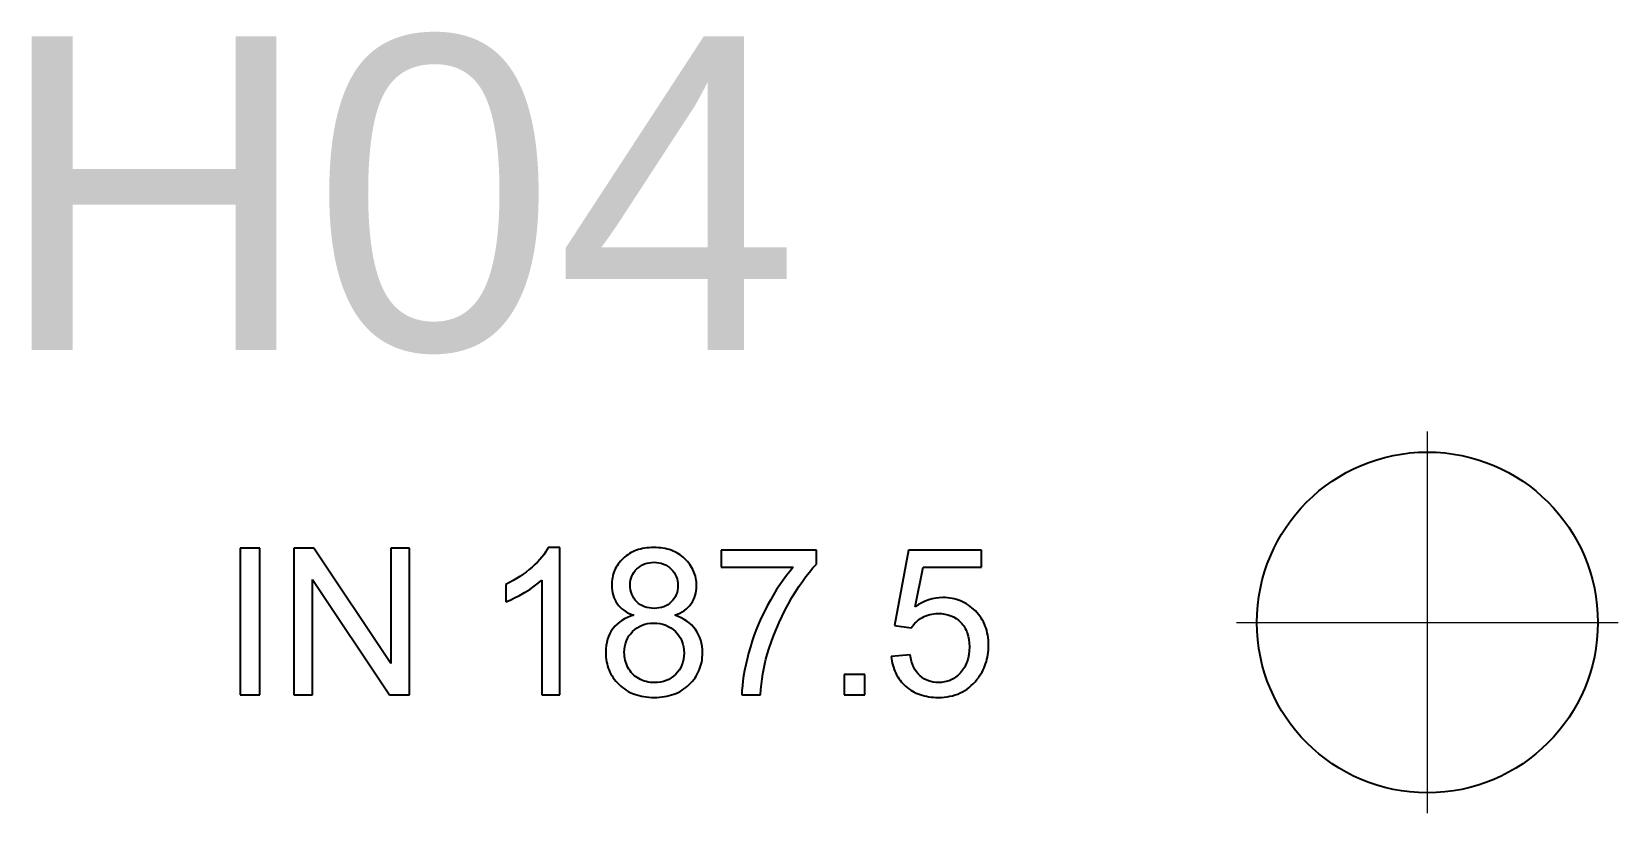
# Model space of a CAD drawing. Header units: millimetres. Extents: x 40 to 1360, y 134 to 546.
# Drawn here: x 313.45 to 336.73, y 451.63 to 463.09 of the extents above; entities that cross this region are included whole.
import ezdxf

# ---------------------------------------------------------------- set-up
doc = ezdxf.new("R2010")
doc.units = ezdxf.units.MM
doc.layers.add('ANNOTATIONS', color=7, linetype='CONTINUOUS', lineweight=18)
doc.layers.add('VISIBLE', color=7, linetype='CONTINUOUS', lineweight=25)
doc.styles.add('CJK', font='Arial Unicode.ttf')

msp = doc.modelspace()

# ---------------------------------------------------------------- linework, layer by layer
at = {"layer": 'ANNOTATIONS'}
for p, q in [((333.92538, 451.62538), (333.92538, 457.22538)), ((331.12538, 454.42538), (336.72538, 454.42538))]:
    msp.add_line(p, q, dxfattribs=at)
at = {"layer": 'VISIBLE'}
for p, q in [((316.51176, 455.51656), (316.51176, 453.36212)), ((316.79686, 455.51656), (316.51176, 455.51656)), ((316.79686, 453.36212), (316.79686, 455.51656)), ((317.29653, 455.51656), (317.29653, 453.36212)), ((317.58898, 455.51656), (317.29653, 455.51656)), ((318.72057, 453.82504), (317.58898, 455.51656)), ((318.72057, 455.51656), (318.72057, 453.82504)), ((318.99392, 455.51656), (318.72057, 455.51656)), ((318.99392, 453.36212), (318.99392, 455.51656)), ((320.98726, 455.45502), (320.96241, 455.41943)), ((321.00907, 455.49034), (320.98726, 455.45502)), ((321.02786, 455.52538), (321.00907, 455.49034)), ((321.19833, 455.52538), (321.02786, 455.52538)), ((321.19833, 453.36212), (321.19833, 455.52538)), ((322.27105, 455.46281), (322.24513, 455.44967)), ((322.29785, 455.47469), (322.27105, 455.46281)), ((322.32552, 455.48533), (322.29785, 455.47469)), ((322.35406, 455.49472), (322.32552, 455.48533)), ((322.38348, 455.50285), (322.35406, 455.49472)), ((322.41376, 455.50974), (322.38348, 455.50285)), ((322.44492, 455.51537), (322.41376, 455.50974)), ((322.47696, 455.51975), (322.44492, 455.51537)), ((322.50986, 455.52288), (322.47696, 455.51975)), ((322.54364, 455.52475), (322.50986, 455.52288)), ((322.57829, 455.52538), (322.54364, 455.52475)), ((322.61313, 455.52474), (322.57829, 455.52538)), ((322.64711, 455.52282), (322.61313, 455.52474)), ((322.68023, 455.51962), (322.64711, 455.52282)), ((322.71248, 455.51514), (322.68023, 455.51962)), ((322.74388, 455.50938), (322.71248, 455.51514)), ((322.77441, 455.50234), (322.74388, 455.50938)), ((322.80409, 455.49401), (322.77441, 455.50234)), ((322.8329, 455.48441), (322.80409, 455.49401)), ((322.86085, 455.47353), (322.8329, 455.48441)), ((322.88794, 455.46137), (322.86085, 455.47353)), ((322.91417, 455.44793), (322.88794, 455.46137)), ((323.56733, 455.48864), (323.56733, 455.2344)), ((324.96199, 455.48864), (323.56733, 455.48864)), ((324.96199, 455.28289), (324.96199, 455.48864)), ((326.3155, 455.48717), (326.10681, 454.38056)), ((327.38684, 455.48717), (326.3155, 455.48717)), ((327.38684, 455.2344), (327.38684, 455.48717)), ((320.79272, 455.23734), (320.75033, 455.20092)), ((320.83272, 455.27431), (320.79272, 455.23734)), ((320.86969, 455.311), (320.83272, 455.27431)), ((320.90363, 455.34742), (320.86969, 455.311)), ((320.93454, 455.38356), (320.90363, 455.34742)), ((320.96241, 455.41943), (320.93454, 455.38356)), ((322.0256, 455.23451), (322.01306, 455.21068)), ((322.03947, 455.25776), (322.0256, 455.23451)), ((322.05465, 455.28041), (322.03947, 455.25776)), ((322.07116, 455.30249), (322.05465, 455.28041)), ((322.08898, 455.32397), (322.07116, 455.30249)), ((322.10813, 455.34488), (322.08898, 455.32397)), ((322.12859, 455.36519), (322.10813, 455.34488)), ((322.15015, 455.38459), (322.12859, 455.36519)), ((322.17259, 455.40274), (322.15015, 455.38459)), ((322.19589, 455.41963), (322.17259, 455.40274)), ((322.22007, 455.43527), (322.19589, 455.41963)), ((322.24513, 455.44967), (322.22007, 455.43527)), ((322.32993, 455.21088), (322.35571, 455.23362)), ((322.35571, 455.23362), (322.38311, 455.25332)), ((322.38311, 455.25332), (322.41211, 455.26999)), ((322.41211, 455.26999), (322.44272, 455.28363)), ((322.44272, 455.28363), (322.47494, 455.29424)), ((322.47494, 455.29424), (322.50876, 455.30182)), ((322.50876, 455.30182), (322.54419, 455.30636)), ((322.54419, 455.30636), (322.58123, 455.30788)), ((322.58123, 455.30788), (322.61793, 455.30633)), ((322.61793, 455.30633), (322.6531, 455.30168)), ((322.6531, 455.30168), (322.68673, 455.29393)), ((322.68673, 455.29393), (322.71882, 455.28308)), ((322.71882, 455.28308), (322.74937, 455.26913)), ((322.74937, 455.26913), (322.77839, 455.25208)), ((322.77839, 455.25208), (322.80586, 455.23193)), ((322.80586, 455.23193), (322.8318, 455.20868)), ((322.93954, 455.43321), (322.91417, 455.44793)), ((322.96404, 455.4172), (322.93954, 455.43321)), ((322.98769, 455.39992), (322.96404, 455.4172)), ((323.01047, 455.38136), (322.98769, 455.39992)), ((323.0324, 455.36152), (323.01047, 455.38136)), ((323.05322, 455.34076), (323.0324, 455.36152)), ((323.0727, 455.31944), (323.05322, 455.34076)), ((323.09083, 455.29756), (323.0727, 455.31944)), ((323.10762, 455.27513), (323.09083, 455.29756)), ((323.12307, 455.25214), (323.10762, 455.27513)), ((323.13718, 455.2286), (323.12307, 455.25214)), ((323.14994, 455.2045), (323.13718, 455.2286)), ((323.56733, 455.2344), (324.62251, 455.2344)), ((324.62251, 455.2344), (324.57253, 455.17544)), ((324.85935, 455.16441), (324.91061, 455.2259)), ((324.91061, 455.2259), (324.96199, 455.28289)), ((326.41102, 454.65537), (326.52712, 455.2344)), ((326.52712, 455.2344), (327.38684, 455.2344)), ((317.56987, 455.0551), (318.70147, 453.36212)), ((317.56987, 453.36212), (317.56987, 455.0551)), ((320.45935, 455.01134), (320.40474, 454.98456)), ((320.51221, 455.03949), (320.45935, 455.01134)), ((320.56332, 455.06902), (320.51221, 455.03949)), ((320.61269, 455.09993), (320.56332, 455.06902)), ((320.66032, 455.13221), (320.61269, 455.09993)), ((320.7062, 455.16588), (320.66032, 455.13221)), ((320.75033, 455.20092), (320.7062, 455.16588)), ((320.8234, 454.95664), (320.88232, 455.0022)), ((320.88232, 455.0022), (320.90899, 455.02498)), ((320.90899, 455.02498), (320.9338, 455.04776)), ((320.9338, 455.04776), (320.9338, 453.36212)), ((321.96025, 454.99897), (321.95959, 454.96987)), ((321.96223, 455.02748), (321.96025, 454.99897)), ((321.96553, 455.05541), (321.96223, 455.02748)), ((321.97015, 455.08275), (321.96553, 455.05541)), ((321.97609, 455.10951), (321.97015, 455.08275)), ((321.98335, 455.13568), (321.97609, 455.10951)), ((321.99193, 455.16127), (321.98335, 455.13568)), ((322.00184, 455.18627), (321.99193, 455.16127)), ((322.01306, 455.21068), (322.00184, 455.18627)), ((322.22999, 454.97869), (322.23155, 455.01189)), ((322.23155, 455.01189), (322.23624, 455.0439)), ((322.23624, 455.0439), (322.24405, 455.07471)), ((322.24405, 455.07471), (322.25498, 455.10434)), ((322.25498, 455.10434), (322.26903, 455.13276)), ((322.26903, 455.13276), (322.28621, 455.16)), ((322.28621, 455.16), (322.3065, 455.18604)), ((322.3065, 455.18604), (322.32993, 455.21088)), ((322.8318, 455.20868), (322.85539, 455.18316)), ((322.85539, 455.18316), (322.87584, 455.15619)), ((322.87584, 455.15619), (322.89314, 455.12777)), ((322.89314, 455.12777), (322.9073, 455.09791)), ((322.9073, 455.09791), (322.91831, 455.0666)), ((322.91831, 455.0666), (322.92617, 455.03384)), ((322.92617, 455.03384), (322.93089, 454.99964)), ((322.93089, 454.99964), (322.93246, 454.96399)), ((323.16136, 455.17984), (323.14994, 455.2045)), ((323.17143, 455.15462), (323.16136, 455.17984)), ((323.18016, 455.12885), (323.17143, 455.15462)), ((323.18755, 455.10252), (323.18016, 455.12885)), ((323.1936, 455.07563), (323.18755, 455.10252)), ((323.1983, 455.04819), (323.1936, 455.07563)), ((323.20166, 455.02019), (323.1983, 455.04819)), ((323.20367, 454.99163), (323.20166, 455.02019)), ((323.20434, 454.96252), (323.20367, 454.99163)), ((324.47471, 455.04768), (324.42687, 454.97887)), ((324.52327, 455.1132), (324.47471, 455.04768)), ((324.57253, 455.17544), (324.52327, 455.1132)), ((324.70624, 454.95292), (324.75716, 455.02792)), ((324.75716, 455.02792), (324.8082, 455.09841)), ((324.8082, 455.09841), (324.85935, 455.16441)), ((320.40474, 454.98456), (320.40474, 454.72885)), ((320.40474, 454.72885), (320.46844, 454.75448)), ((320.46844, 454.75448), (320.53609, 454.7858)), ((320.53609, 454.7858), (320.60769, 454.82282)), ((320.60769, 454.82282), (320.68323, 454.86553)), ((320.68323, 454.86553), (320.75703, 454.91108)), ((320.75703, 454.91108), (320.8234, 454.95664)), ((321.95959, 454.96987), (321.96083, 454.93161)), ((321.96083, 454.93161), (321.96455, 454.89473)), ((321.96455, 454.89473), (321.97075, 454.85923)), ((321.97075, 454.85923), (321.97943, 454.82511)), ((321.97943, 454.82511), (321.99059, 454.79237)), ((321.99059, 454.79237), (322.00423, 454.761)), ((322.00423, 454.761), (322.02034, 454.73101)), ((322.23153, 454.94135), (322.22999, 454.97869)), ((322.23615, 454.90576), (322.23153, 454.94135)), ((322.24384, 454.87191), (322.23615, 454.90576)), ((322.25461, 454.83981), (322.24384, 454.87191)), ((322.26846, 454.80945), (322.25461, 454.83981)), ((322.28538, 454.78084), (322.26846, 454.80945)), ((322.30538, 454.75397), (322.28538, 454.78084)), ((322.32846, 454.72885), (322.30538, 454.75397)), ((322.85764, 454.75286), (322.83474, 454.72812)), ((322.87749, 454.77896), (322.85764, 454.75286)), ((322.89429, 454.80641), (322.87749, 454.77896)), ((322.90803, 454.83522), (322.89429, 454.80641)), ((322.91872, 454.86538), (322.90803, 454.83522)), ((322.92636, 454.89689), (322.91872, 454.86538)), ((322.93094, 454.92976), (322.92636, 454.89689)), ((322.93246, 454.96399), (322.93094, 454.92976)), ((323.14415, 454.73001), (323.16012, 454.75958)), ((323.16012, 454.75958), (323.17363, 454.79036)), ((323.17363, 454.79036), (323.18469, 454.82236)), ((323.18469, 454.82236), (323.19329, 454.85557)), ((323.19329, 454.85557), (323.19943, 454.89)), ((323.19943, 454.89), (323.20311, 454.92565)), ((323.20311, 454.92565), (323.20434, 454.96252)), ((324.33332, 454.8314), (324.28761, 454.75274)), ((324.37974, 454.90678), (324.33332, 454.8314)), ((324.42687, 454.97887), (324.37974, 454.90678)), ((324.55417, 454.70093), (324.60475, 454.78943)), ((324.60475, 454.78943), (324.65544, 454.87342)), ((324.65544, 454.87342), (324.70624, 454.95292)), ((326.60979, 454.75677), (326.5592, 454.73776)), ((326.66097, 454.77156), (326.60979, 454.75677)), ((326.71275, 454.78213), (326.66097, 454.77156)), ((326.76513, 454.78846), (326.71275, 454.78213)), ((326.8181, 454.79058), (326.76513, 454.78846)), ((326.85303, 454.78981), (326.8181, 454.79058)), ((326.88727, 454.78752), (326.85303, 454.78981)), ((326.92081, 454.7837), (326.88727, 454.78752)), ((326.95367, 454.77836), (326.92081, 454.7837)), ((326.98584, 454.77149), (326.95367, 454.77836)), ((327.01733, 454.76309), (326.98584, 454.77149)), ((327.04812, 454.75316), (327.01733, 454.76309)), ((327.07822, 454.74171), (327.04812, 454.75316)), ((322.02034, 454.73101), (322.03894, 454.7024)), ((322.03894, 454.7024), (322.06012, 454.67528)), ((322.06012, 454.67528), (322.08395, 454.64977)), ((322.08395, 454.64977), (322.11045, 454.62587)), ((322.11045, 454.62587), (322.13961, 454.60357)), ((322.13961, 454.60357), (322.17144, 454.58288)), ((322.17144, 454.58288), (322.20593, 454.5638)), ((322.20593, 454.5638), (322.24308, 454.54632)), ((322.2829, 454.53046), (322.23508, 454.51618)), ((322.24308, 454.54632), (322.2829, 454.53046)), ((322.35399, 454.70612), (322.32846, 454.72885)), ((322.38136, 454.68642), (322.35399, 454.70612)), ((322.41057, 454.66975), (322.38136, 454.68642)), ((322.44162, 454.65611), (322.41057, 454.66975)), ((322.4745, 454.6455), (322.44162, 454.65611)), ((322.50922, 454.63792), (322.4745, 454.6455)), ((322.54577, 454.63337), (322.50922, 454.63792)), ((322.58417, 454.63186), (322.54577, 454.63337)), ((322.62152, 454.63336), (322.58417, 454.63186)), ((322.65714, 454.63787), (322.62152, 454.63336)), ((322.69105, 454.64539), (322.65714, 454.63787)), ((322.72323, 454.65592), (322.69105, 454.64539)), ((322.75369, 454.66946), (322.72323, 454.65592)), ((322.78243, 454.686), (322.75369, 454.66946)), ((322.80944, 454.70556), (322.78243, 454.686)), ((322.83474, 454.72812), (322.80944, 454.70556)), ((322.88691, 454.53046), (322.92568, 454.54631)), ((322.93503, 454.51305), (322.88691, 454.53046)), ((322.92568, 454.54631), (322.9619, 454.56375)), ((322.9619, 454.56375), (322.99558, 454.58278)), ((322.99558, 454.58278), (323.0267, 454.60338)), ((323.0267, 454.60338), (323.05528, 454.62558)), ((323.05528, 454.62558), (323.08131, 454.64936)), ((323.08131, 454.64936), (323.10479, 454.67472)), ((323.10479, 454.67472), (323.12572, 454.70166)), ((323.12572, 454.70166), (323.14415, 454.73001)), ((324.19928, 454.58682), (324.15853, 454.50203)), ((324.24262, 454.6708), (324.19928, 454.58682)), ((324.28761, 454.75274), (324.24262, 454.6708)), ((324.45888, 454.51815), (324.50509, 454.60986)), ((324.50509, 454.60986), (324.55417, 454.70093)), ((326.45982, 454.68706), (326.41102, 454.65537)), ((326.50921, 454.71452), (326.45982, 454.68706)), ((326.5592, 454.73776), (326.50921, 454.71452)), ((326.54294, 454.51246), (326.56983, 454.52426)), ((326.56983, 454.52426), (326.5975, 454.53423)), ((326.5975, 454.53423), (326.62595, 454.5424)), ((326.62595, 454.5424), (326.65518, 454.54875)), ((326.65518, 454.54875), (326.6852, 454.55328)), ((326.6852, 454.55328), (326.71599, 454.556)), ((326.71599, 454.556), (326.74756, 454.55691)), ((326.74756, 454.55691), (326.79777, 454.55486)), ((326.79777, 454.55486), (326.84552, 454.54873)), ((326.84552, 454.54873), (326.89081, 454.53852)), ((326.89081, 454.53852), (326.93365, 454.52421)), ((326.93365, 454.52421), (326.97403, 454.50582)), ((327.10764, 454.72873), (327.07822, 454.74171)), ((327.13636, 454.71423), (327.10764, 454.72873)), ((327.1644, 454.69819), (327.13636, 454.71423)), ((327.19175, 454.68063), (327.1644, 454.69819)), ((327.21841, 454.66154), (327.19175, 454.68063)), ((327.24438, 454.64093), (327.21841, 454.66154)), ((327.26966, 454.61879), (327.24438, 454.64093)), ((327.29426, 454.59512), (327.26966, 454.61879)), ((327.31775, 454.57025), (327.29426, 454.59512)), ((327.33972, 454.54451), (327.31775, 454.57025)), ((327.36018, 454.5179), (327.33972, 454.54451)), ((321.95445, 454.30068), (321.93281, 454.26202)), ((321.97943, 454.3372), (321.95445, 454.30068)), ((322.00747, 454.37124), (321.97943, 454.3372)), ((322.03835, 454.40246), (322.00747, 454.37124)), ((322.07205, 454.43086), (322.03835, 454.40246)), ((322.10857, 454.45642), (322.07205, 454.43086)), ((322.14791, 454.47917), (322.10857, 454.45642)), ((322.19008, 454.49909), (322.14791, 454.47917)), ((322.23508, 454.51618), (322.19008, 454.49909)), ((322.23871, 454.26055), (322.26747, 454.29238)), ((322.26747, 454.29238), (322.29915, 454.32131)), ((322.29915, 454.32131), (322.33282, 454.34639)), ((322.33282, 454.34639), (322.36849, 454.3676)), ((322.36849, 454.3676), (322.40616, 454.38496)), ((322.40616, 454.38496), (322.44583, 454.39847)), ((322.44583, 454.39847), (322.4875, 454.40811)), ((322.4875, 454.40811), (322.53116, 454.4139)), ((322.53116, 454.4139), (322.57682, 454.41583)), ((322.57682, 454.41583), (322.62358, 454.41387)), ((322.62358, 454.41387), (322.66835, 454.40802)), ((322.66835, 454.40802), (322.71112, 454.39826)), ((322.71112, 454.39826), (322.75189, 454.3846)), ((322.75189, 454.3846), (322.79066, 454.36703)), ((322.79066, 454.36703), (322.82743, 454.34556)), ((322.82743, 454.34556), (322.86221, 454.32019)), ((322.86221, 454.32019), (322.89499, 454.29091)), ((322.89499, 454.29091), (322.92478, 454.25865)), ((322.98018, 454.49316), (322.93503, 454.51305)), ((323.02237, 454.4708), (322.98018, 454.49316)), ((323.06161, 454.44595), (323.02237, 454.4708)), ((323.09788, 454.41863), (323.06161, 454.44595)), ((323.13118, 454.38882), (323.09788, 454.41863)), ((323.16153, 454.35654), (323.13118, 454.38882)), ((323.18891, 454.32177), (323.16153, 454.35654)), ((323.21319, 454.28489), (323.18891, 454.32177)), ((324.08482, 454.33004), (324.05186, 454.24284)), ((324.12038, 454.41643), (324.08482, 454.33004)), ((324.15853, 454.50203), (324.12038, 454.41643)), ((324.33747, 454.23915), (324.37507, 454.33279)), ((324.37507, 454.33279), (324.41554, 454.42579)), ((324.41554, 454.42579), (324.45888, 454.51815)), ((326.10681, 454.38056), (326.35518, 454.34822)), ((326.35518, 454.34822), (326.37056, 454.37083)), ((326.37056, 454.37083), (326.38732, 454.39236)), ((326.38732, 454.39236), (326.40547, 454.41281)), ((326.40547, 454.41281), (326.42498, 454.43218)), ((326.42498, 454.43218), (326.44588, 454.45047)), ((326.44588, 454.45047), (326.46815, 454.46768)), ((326.46815, 454.46768), (326.4918, 454.48381)), ((326.4918, 454.48381), (326.51683, 454.49886)), ((326.51683, 454.49886), (326.54294, 454.51246)), ((326.97403, 454.50582), (327.01195, 454.48334)), ((327.01195, 454.48334), (327.04742, 454.45677)), ((327.04742, 454.45677), (327.08043, 454.42611)), ((327.08043, 454.42611), (327.09582, 454.40939)), ((327.09582, 454.40939), (327.11022, 454.39192)), ((327.11022, 454.39192), (327.12363, 454.37371)), ((327.12363, 454.37371), (327.13604, 454.35475)), ((327.13604, 454.35475), (327.14746, 454.33504)), ((327.14746, 454.33504), (327.15789, 454.31458)), ((327.15789, 454.31458), (327.16733, 454.29338)), ((327.16733, 454.29338), (327.17577, 454.27144)), ((327.37912, 454.49041), (327.36018, 454.5179)), ((327.39655, 454.46205), (327.37912, 454.49041)), ((327.41247, 454.43282), (327.39655, 454.46205)), ((327.42686, 454.40271), (327.41247, 454.43282)), ((327.43975, 454.37174), (327.42686, 454.40271)), ((327.45111, 454.33989), (327.43975, 454.37174)), ((327.46096, 454.30717), (327.45111, 454.33989)), ((327.4693, 454.27357), (327.46096, 454.30717)), ((321.87954, 454.08604), (321.87454, 454.0367)), ((321.88786, 454.13324), (321.87954, 454.08604)), ((321.89952, 454.1783), (321.88786, 454.13324)), ((321.9145, 454.22123), (321.89952, 454.1783)), ((321.93281, 454.26202), (321.9145, 454.22123)), ((322.14667, 454.02909), (322.15243, 454.07249)), ((322.15243, 454.07249), (322.16201, 454.11396)), ((322.16201, 454.11396), (322.17543, 454.1535)), ((322.17543, 454.1535), (322.19269, 454.19111)), ((322.19269, 454.19111), (322.21378, 454.2268)), ((322.21378, 454.2268), (322.23871, 454.26055)), ((322.92478, 454.25865), (322.95061, 454.22432)), ((322.95061, 454.22432), (322.97245, 454.18792)), ((322.97245, 454.18792), (322.99033, 454.14946)), ((322.99033, 454.14946), (323.00423, 454.10893)), ((323.00423, 454.10893), (323.01417, 454.06634)), ((323.01417, 454.06634), (323.02012, 454.02167)), ((323.23424, 454.24627), (323.21319, 454.28489)), ((323.25205, 454.2059), (323.23424, 454.24627)), ((323.26662, 454.16379), (323.25205, 454.2059)), ((323.27795, 454.11993), (323.26662, 454.16379)), ((323.28604, 454.07433), (323.27795, 454.11993)), ((323.2909, 454.02698), (323.28604, 454.07433)), ((323.99372, 454.06603), (323.96854, 453.97641)), ((324.02149, 454.15483), (323.99372, 454.06603)), ((324.05186, 454.24284), (324.02149, 454.15483)), ((324.27087, 454.04994), (324.30273, 454.14487)), ((324.30273, 454.14487), (324.33747, 454.23915)), ((327.17577, 454.27144), (327.18967, 454.22531)), ((327.18967, 454.22531), (327.1996, 454.17619)), ((327.1996, 454.17619), (327.20556, 454.12409)), ((327.20755, 454.069), (327.20548, 454.01095)), ((327.20556, 454.12409), (327.20755, 454.069)), ((327.47612, 454.23911), (327.4693, 454.27357)), ((327.48142, 454.20377), (327.47612, 454.23911)), ((327.48521, 454.16755), (327.48142, 454.20377)), ((327.48749, 454.13047), (327.48521, 454.16755)), ((327.48558, 454.02064), (327.48758, 454.05627)), ((327.48824, 454.09251), (327.48749, 454.13047)), ((327.48758, 454.05627), (327.48824, 454.09251)), ((321.87454, 454.0367), (321.87288, 453.98523)), ((321.87288, 453.98523), (321.87364, 453.95033)), ((321.87364, 453.95033), (321.87593, 453.91615)), ((321.87593, 453.91615), (321.87975, 453.8827)), ((321.87975, 453.8827), (321.8851, 453.84998)), ((321.8851, 453.84998), (321.89197, 453.81799)), ((322.14476, 453.98376), (322.14667, 454.02909)), ((322.14559, 453.95559), (322.14476, 453.98376)), ((322.14811, 453.92764), (322.14559, 453.95559)), ((322.1523, 453.89993), (322.14811, 453.92764)), ((322.15817, 453.87244), (322.1523, 453.89993)), ((322.16571, 453.84518), (322.15817, 453.87244)), ((322.17493, 453.81816), (322.16571, 453.84518)), ((323.00475, 453.84316), (322.99125, 453.80337)), ((323.0144, 453.88502), (323.00475, 453.84316)), ((323.02018, 453.92895), (323.0144, 453.88502)), ((323.02012, 454.02167), (323.02211, 453.97494)), ((323.02211, 453.97494), (323.02018, 453.92895)), ((323.27343, 453.81382), (323.2803, 453.84525)), ((323.2803, 453.84525), (323.28565, 453.87738)), ((323.28565, 453.87738), (323.28946, 453.91019)), ((323.28946, 453.91019), (323.29175, 453.94369)), ((323.29252, 453.97788), (323.2909, 454.02698)), ((323.29175, 453.94369), (323.29252, 453.97788)), ((323.94608, 453.88805), (323.92647, 453.803)), ((323.96854, 453.97641), (323.94608, 453.88805)), ((324.20579, 453.81595), (324.22294, 453.88596)), ((324.22294, 453.88596), (324.24188, 453.95437)), ((324.24188, 453.95437), (324.27087, 454.04994)), ((326.33754, 453.94996), (326.05979, 453.92645)), ((326.05979, 453.92645), (326.06372, 453.89288)), ((326.06372, 453.89288), (326.06889, 453.86015)), ((326.06889, 453.86015), (326.07531, 453.82827)), ((326.07531, 453.82827), (326.08298, 453.79721)), ((326.34653, 453.90083), (326.33754, 453.94996)), ((326.35807, 453.85485), (326.34653, 453.90083)), ((326.37216, 453.81201), (326.35807, 453.85485)), ((327.1657, 453.83092), (327.15588, 453.80814)), ((327.17448, 453.85444), (327.1657, 453.83092)), ((327.18895, 453.90367), (327.17448, 453.85444)), ((327.19928, 453.95584), (327.18895, 453.90367)), ((327.20548, 454.01095), (327.19928, 453.95584)), ((327.44562, 453.8199), (327.45561, 453.85181)), ((327.45561, 453.85181), (327.46427, 453.88433)), ((327.46427, 453.88433), (327.4716, 453.91748)), ((327.4716, 453.91748), (327.47759, 453.95125)), ((327.47759, 453.95125), (327.48225, 453.98563)), ((327.48225, 453.98563), (327.48558, 454.02064)), ((321.89197, 453.81799), (321.90037, 453.78673)), ((321.90037, 453.78673), (321.91029, 453.7562)), ((321.91029, 453.7562), (321.92174, 453.7264)), ((321.92174, 453.7264), (321.93472, 453.69732)), ((321.93472, 453.69732), (321.94923, 453.66898)), ((321.94923, 453.66898), (321.96526, 453.64136)), ((321.96526, 453.64136), (321.98282, 453.61448)), ((321.98282, 453.61448), (322.00191, 453.58832)), ((322.18582, 453.79136), (322.17493, 453.81816)), ((322.1984, 453.76479), (322.18582, 453.79136)), ((322.21262, 453.73908), (322.1984, 453.76479)), ((322.22848, 453.71487), (322.21262, 453.73908)), ((322.24596, 453.69215), (322.22848, 453.71487)), ((322.26508, 453.67092), (322.24596, 453.69215)), ((322.28583, 453.65118), (322.26508, 453.67092)), ((322.3082, 453.63294), (322.28583, 453.65118)), ((322.33221, 453.61619), (322.3082, 453.63294)), ((322.35785, 453.60093), (322.33221, 453.61619)), ((322.38455, 453.58732), (322.35785, 453.60093)), ((322.79678, 453.59053), (322.75868, 453.57337)), ((322.83281, 453.61149), (322.79678, 453.59053)), ((322.86677, 453.63627), (322.83281, 453.61149)), ((322.89866, 453.66486), (322.86677, 453.63627)), ((322.9276, 453.69639), (322.89866, 453.66486)), ((322.95267, 453.72998), (322.9276, 453.69639)), ((322.97389, 453.76564), (322.95267, 453.72998)), ((322.99125, 453.80337), (322.97389, 453.76564)), ((323.16349, 453.58713), (323.18257, 453.61305)), ((323.18257, 453.61305), (323.20013, 453.63967)), ((323.20013, 453.63967), (323.21617, 453.66697)), ((323.21617, 453.66697), (323.23067, 453.69496)), ((323.23067, 453.69496), (323.24365, 453.72364)), ((323.24365, 453.72364), (323.25511, 453.75301)), ((323.25511, 453.75301), (323.26503, 453.78307)), ((323.26503, 453.78307), (323.27343, 453.81382)), ((323.89579, 453.64281), (323.88472, 453.56768)), ((323.90971, 453.72125), (323.89579, 453.64281)), ((323.92647, 453.803), (323.90971, 453.72125)), ((324.15509, 453.51983), (324.16507, 453.59627)), ((324.16507, 453.59627), (324.17685, 453.6711)), ((324.17685, 453.6711), (324.19042, 453.74433)), ((324.19042, 453.74433), (324.20579, 453.81595)), ((325.37201, 453.66339), (325.37201, 453.36212)), ((325.67328, 453.66339), (325.37201, 453.66339)), ((325.67328, 453.36212), (325.67328, 453.66339)), ((326.08298, 453.79721), (326.09189, 453.767)), ((326.09189, 453.767), (326.10205, 453.73763)), ((326.10205, 453.73763), (326.11345, 453.70909)), ((326.11345, 453.70909), (326.1261, 453.68139)), ((326.1261, 453.68139), (326.14, 453.65453)), ((326.14, 453.65453), (326.15514, 453.62851)), ((326.15514, 453.62851), (326.17153, 453.60332)), ((326.17153, 453.60332), (326.18916, 453.57898)), ((326.38879, 453.77232), (326.37216, 453.81201)), ((326.40798, 453.73578), (326.38879, 453.77232)), ((326.42971, 453.70238), (326.40798, 453.73578)), ((326.454, 453.67213), (326.42971, 453.70238)), ((326.48083, 453.64502), (326.454, 453.67213)), ((326.50966, 453.62108), (326.48083, 453.64502)), ((326.53993, 453.60033), (326.50966, 453.62108)), ((326.57166, 453.58278), (326.53993, 453.60033)), ((326.96782, 453.59914), (326.9483, 453.58845)), ((327.00548, 453.62389), (326.96782, 453.59914)), ((327.0413, 453.65315), (327.00548, 453.62389)), ((327.07528, 453.6869), (327.0413, 453.65315)), ((327.0913, 453.70527), (327.07528, 453.6869)), ((327.10628, 453.72438), (327.0913, 453.70527)), ((327.12023, 453.74422), (327.10628, 453.72438)), ((327.13315, 453.76479), (327.12023, 453.74422)), ((327.14503, 453.7861), (327.13315, 453.76479)), ((327.15588, 453.80814), (327.14503, 453.7861)), ((327.31777, 453.58697), (327.33841, 453.61392)), ((327.33841, 453.61392), (327.35772, 453.64148)), ((327.35772, 453.64148), (327.3757, 453.66967)), ((327.3757, 453.66967), (327.39235, 453.69847)), ((327.39235, 453.69847), (327.40767, 453.7279)), ((327.40767, 453.7279), (327.42165, 453.75795)), ((327.42165, 453.75795), (327.4343, 453.78861)), ((327.4343, 453.78861), (327.44562, 453.8199)), ((316.51176, 453.36212), (316.79686, 453.36212)), ((317.29653, 453.36212), (317.56987, 453.36212)), ((318.70147, 453.36212), (318.99392, 453.36212)), ((320.9338, 453.36212), (321.19833, 453.36212)), ((322.00191, 453.58832), (322.02253, 453.56289)), ((322.02253, 453.56289), (322.04467, 453.53819)), ((322.04467, 453.53819), (322.06834, 453.51422)), ((322.06834, 453.51422), (322.09325, 453.49136)), ((322.09325, 453.49136), (322.11913, 453.46996)), ((322.11913, 453.46996), (322.14597, 453.45005)), ((322.14597, 453.45005), (322.17378, 453.4316)), ((322.17378, 453.4316), (322.20255, 453.41464)), ((322.20255, 453.41464), (322.23229, 453.39915)), ((322.23229, 453.39915), (322.26299, 453.38513)), ((322.26299, 453.38513), (322.29466, 453.37259)), ((322.29466, 453.37259), (322.32729, 453.36152)), ((322.32729, 453.36152), (322.36088, 453.35194)), ((322.41177, 453.57553), (322.38455, 453.58732)), ((322.43948, 453.56556), (322.41177, 453.57553)), ((322.4677, 453.55739), (322.43948, 453.56556)), ((322.49643, 453.55104), (322.4677, 453.55739)), ((322.52566, 453.54651), (322.49643, 453.55104)), ((322.5554, 453.54379), (322.52566, 453.54651)), ((322.58564, 453.54288), (322.5554, 453.54379)), ((322.632, 453.54479), (322.58564, 453.54288)), ((322.67629, 453.5505), (322.632, 453.54479)), ((322.71852, 453.56003), (322.67629, 453.5505)), ((322.75868, 453.57337), (322.71852, 453.56003)), ((322.80452, 453.35183), (322.83811, 453.36138)), ((322.83811, 453.36138), (322.87074, 453.37241)), ((322.87074, 453.37241), (322.90241, 453.3849)), ((322.90241, 453.3849), (322.93311, 453.39886)), ((322.93311, 453.39886), (322.96284, 453.41429)), ((322.96284, 453.41429), (322.99162, 453.43119)), ((322.99162, 453.43119), (323.01942, 453.44956)), ((323.01942, 453.44956), (323.04627, 453.4694)), ((323.04627, 453.4694), (323.07215, 453.49071)), ((323.07215, 453.49071), (323.09706, 453.51349)), ((323.09706, 453.51349), (323.12073, 453.53735)), ((323.12073, 453.53735), (323.14287, 453.56189)), ((323.14287, 453.56189), (323.16349, 453.58713)), ((323.87113, 453.42733), (323.8686, 453.36212)), ((323.8686, 453.36212), (324.14048, 453.36212)), ((323.8765, 453.49585), (323.87113, 453.42733)), ((323.88472, 453.56768), (323.8765, 453.49585)), ((324.14048, 453.36212), (324.14689, 453.44178)), ((324.14689, 453.44178), (324.15509, 453.51983)), ((325.37201, 453.36212), (325.67328, 453.36212)), ((326.18916, 453.57898), (326.20804, 453.55547)), ((326.20804, 453.55547), (326.22816, 453.5328)), ((326.22816, 453.5328), (326.24953, 453.51097)), ((326.24953, 453.51097), (326.27214, 453.48997)), ((326.27214, 453.48997), (326.2958, 453.47004)), ((326.2958, 453.47004), (326.32031, 453.4514)), ((326.32031, 453.4514), (326.34566, 453.43404)), ((326.34566, 453.43404), (326.37185, 453.41796)), ((326.37185, 453.41796), (326.39888, 453.40318)), ((326.39888, 453.40318), (326.42676, 453.38967)), ((326.42676, 453.38967), (326.45549, 453.37746)), ((326.45549, 453.37746), (326.48505, 453.36653)), ((326.48505, 453.36653), (326.51546, 453.35688)), ((326.51546, 453.35688), (326.54672, 453.34853)), ((326.60483, 453.56841), (326.57166, 453.58278)), ((326.63944, 453.55724), (326.60483, 453.56841)), ((326.67551, 453.54926), (326.63944, 453.55724)), ((326.71301, 453.54448), (326.67551, 453.54926)), ((326.75197, 453.54288), (326.71301, 453.54448)), ((326.79881, 453.54513), (326.75197, 453.54288)), ((326.84382, 453.55188), (326.79881, 453.54513)), ((326.86564, 453.55695), (326.84382, 453.55188)), ((326.88699, 453.56313), (326.86564, 453.55695)), ((326.90789, 453.57045), (326.88699, 453.56313)), ((326.92832, 453.57889), (326.90789, 453.57045)), ((326.9483, 453.58845), (326.92832, 453.57889)), ((326.9613, 453.35092), (326.99962, 453.36216)), ((326.99962, 453.36216), (327.03676, 453.37545)), ((327.03676, 453.37545), (327.07271, 453.39078)), ((327.07271, 453.39078), (327.10748, 453.40815)), ((327.10748, 453.40815), (327.14107, 453.42756)), ((327.14107, 453.42756), (327.17348, 453.44902)), ((327.17348, 453.44902), (327.2047, 453.47252)), ((327.2047, 453.47252), (327.23474, 453.49807)), ((327.23474, 453.49807), (327.2636, 453.52566)), ((327.2636, 453.52566), (327.29128, 453.55529)), ((327.29128, 453.55529), (327.31777, 453.58697)), ((322.36088, 453.35194), (322.39544, 453.34382)), ((322.39544, 453.34382), (322.43096, 453.33718)), ((322.43096, 453.33718), (322.46745, 453.33202)), ((322.46745, 453.33202), (322.5049, 453.32833)), ((322.5049, 453.32833), (322.54332, 453.32612)), ((322.54332, 453.32612), (322.5827, 453.32538)), ((322.5827, 453.32538), (322.62208, 453.32611)), ((322.62208, 453.32611), (322.6605, 453.32832)), ((322.6605, 453.32832), (322.69795, 453.33199)), ((322.69795, 453.33199), (322.73444, 453.33714)), ((322.73444, 453.33714), (322.76996, 453.34375)), ((322.76996, 453.34375), (322.80452, 453.35183)), ((326.54672, 453.34853), (326.57882, 453.34145)), ((326.57882, 453.34145), (326.61176, 453.33567)), ((326.61176, 453.33567), (326.64555, 453.33117)), ((326.64555, 453.33117), (326.68018, 453.32795)), ((326.68018, 453.32795), (326.71565, 453.32602)), ((326.71565, 453.32602), (326.75197, 453.32538)), ((326.75197, 453.32538), (326.7962, 453.3264)), ((326.7962, 453.3264), (326.83925, 453.32947)), ((326.83925, 453.32947), (326.88112, 453.33458)), ((326.88112, 453.33458), (326.9218, 453.34173)), ((326.9218, 453.34173), (326.9613, 453.35092))]:
    msp.add_line(p, q, dxfattribs=at)
msp.add_circle((333.92538, 454.42538), 2.5, dxfattribs=at)

# ---------------------------------------------------------------- texts
at = {"layer": 'ANNOTATIONS', "style": 'CJK'}
msp.add_text('H04', height=4.6, dxfattribs=at).set_placement((312.92538, 458.42538))

doc.saveas('drawing.dxf')
